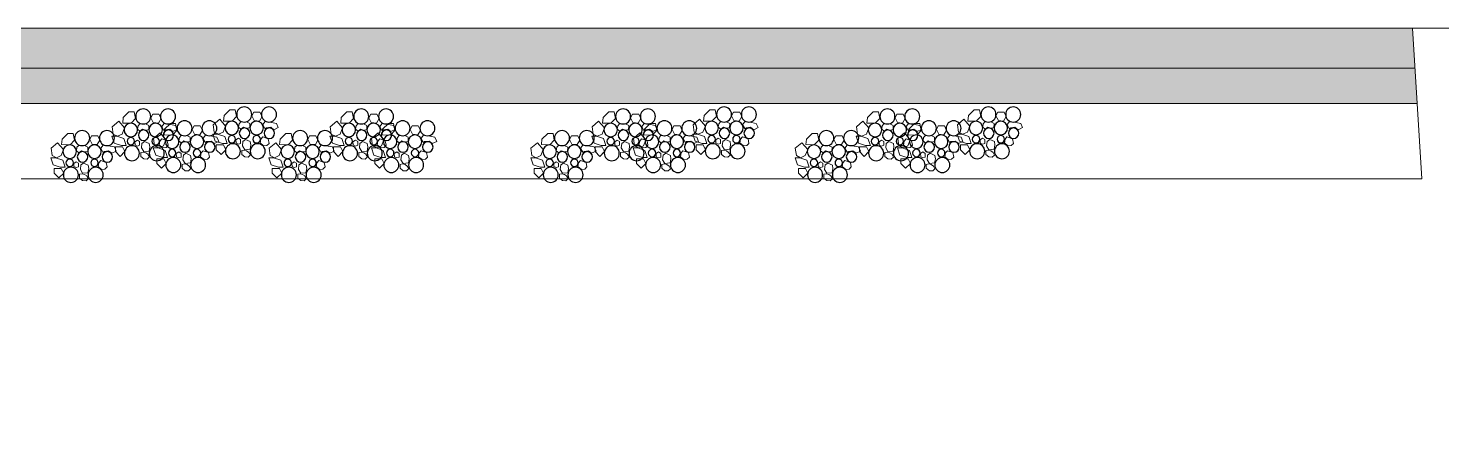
# Model space of a CAD drawing. Header units: feet. Extents: x -21894 to -15366, y -14204 to -9109.
# Drawn here: x -21265.432 to -21263.09, y -11071.268 to -11070.58 of the extents above; entities that cross this region are included whole.
import ezdxf

# ---------------------------------------------------------------- set-up
doc = ezdxf.new("R2010")
doc.units = ezdxf.units.FT
doc.header["$MEASUREMENT"] = 0
doc.linetypes.add('CENTERX2', pattern=[4, 2.5, -0.5, 0.5, -0.5])
doc.layers.get('0').update_dxf_attribs({"color": 4, "linetype": 'CENTERX2', "lineweight": 5})
for name, color, linetype, lineweight in [('dim', 3, 'Continuous', 5), ('GRAVEL2', 4, 'CENTERX2', 5), ('hatch1', 9, 'CENTERX2', 5), ('pipe', 4, 'Continuous', 5), ('wall', 7, 'Continuous', 9), ('wall-outside', 7, 'Continuous', 13)]:
    doc.layers.add(name, color=color, linetype=linetype, lineweight=lineweight)
doc.layers.add('GRAVEL1', color=8, linetype='Continuous')

# ---------------------------------------------------------------- blocks, each defined once
blk = doc.blocks.new('STONE')
at = {"layer": 'GRAVEL1'}
for centre, radius in [((-0.598, 0.796), 0.399), ((0.717, 0.796), 0.399), ((-0.618, -0.199), 0.279), ((0.06, 0.08), 0.359), ((0.697, -0.199), 0.279), ((1.375, 0.08), 0.359), ((0.06, -0.517), 0.199), ((1.375, -0.517), 0.199), ((0, -1.154), 0.399), ((1.315, -1.154), 0.399)]:
    blk.add_circle(centre, radius, dxfattribs=at)

msp = doc.modelspace()

# ---------------------------------------------------------------- hatches: boundary and pattern name
at = {"layer": 'hatch1'}
h = msp.add_hatch(dxfattribs=at)
h.set_pattern_fill('AR-CONC', color=256, scale=0.01875)
h.set_pattern_definition([(50, (-21455.68412, -11079.14434), (0.13448772, -0.01176615), [0.01406265, -0.15468915]), (355, (-21455.68412, -11079.14434), (-0.02601615, 0.14103753), [0.01125012, -0.12375132]), (100.451444, (-21455.67291, -11079.14532), (0.10847157, 0.12927138), [0.01195141, -0.13146555]), (46.1842, (-21455.68412, -11079.10684), (0.20010989, -0.0310352), [0.02109398, -0.23203373]), (96.63564, (-21455.66744, -11079.10943), (0.17525099, 0.18264919), [0.01792713, -0.19719844]), (351.18416, (-21455.68412, -11079.10684), (0.17525099, 0.18264919), [0.01687518, -0.18562698]), (21, (-21455.66537, -11079.11622), (0.11192127, -0.07549185), [0.01406265, -0.15468915]), (326, (-21455.66537, -11079.11622), (0.04562211, 0.13596709), [0.01125012, -0.12375132]), (71.451445, (-21455.65604, -11079.12251), (0.15754338, 0.06047524), [0.01195141, -0.13146555]), (37.5, (-21455.68412, -11079.144342), (0.002279997, 0.062418264), [0, -0.122251306, 0, -0.125626342, 0, -0.124220077]), (7.5, (-21455.68412, -11079.14434), (0.049326065, 0.073952986), [0, -0.071625765, 0, -0.119438776, 0, -0.047344256]), (327.5, (-21455.725934, -11079.14434), (0.100092776, -0.004229084), [0, -0.0468755, 0, -0.146251562, 0, -0.194064573]), (317.5, (-21455.74468, -11079.14434), (0.109348575, 0.018769885), [0, -0.06093815, 0, -0.097126038, 0, -0.137813972])])
h.paths.add_polyline_path([(-21266.61261, -11070.82237), (-21266.49542, -11070.70519), (-21263.13049, -11070.70519), (-21263.13812, -11070.58018), (-21267.00128, -11070.58018), (-21267.00714, -11071.05675, -1), (-21267.03839, -11071.05675, -1), (-21267.00714, -11071.05675), (-21267.00714, -11070.81671, -0.9938716), (-21267.03839, -11070.81651, -1), (-21267.00714, -11070.81651), (-21267.00128, -11070.58018), (-21267.05011, -11070.58018), (-21267.05011, -11070.76769), (-21267.11261, -11070.76769), (-21267.11261, -11071.26769), (-21266.61261, -11071.26769)])
h.paths.add_polyline_path([(-21266.75714, -11070.81651, -1), (-21266.72589, -11070.81651, -1)], flags=16)
h.paths.add_polyline_path([(-21266.72589, -11071.05675, -1), (-21266.75714, -11071.05675, -1)], flags=16)
h.paths.add_polyline_path([(-21255.97382, -11070.58018), (-21260.50858, -11070.58018), (-21260.53595, -11070.70519), (-21256.47969, -11070.70519), (-21256.3625, -11070.82237), (-21256.3625, -11071.26769), (-21255.86249, -11071.26769), (-21255.86249, -11070.76769), (-21255.92499, -11070.76769), (-21255.92499, -11070.58018), (-21255.97382, -11070.58018), (-21255.96796, -11070.81651, -1), (-21255.93671, -11070.81651, -1), (-21255.96796, -11070.81651), (-21255.96796, -11071.05644, -0.9899843), (-21255.93671, -11071.05675, -1), (-21255.96796, -11071.05675), (-21255.97382, -11071.10753)])
h.paths.add_polyline_path([(-21256.24921, -11070.81651, -1), (-21256.21796, -11070.81651, -1)], flags=16)
h.paths.add_polyline_path([(-21256.21796, -11071.05675, -1), (-21256.24921, -11071.05675, -1)], flags=16)

# ---------------------------------------------------------------- linework, layer by layer
at = {"layer": 'dim'}
for p, q in [((-21263.12286, -11070.83019), (-21266.61261, -11070.83019)), ((-21265.30477, -11070.83019), (-21263.55007, -11070.83019))]:
    msp.add_line(p, q, dxfattribs=at)
at = {"layer": 'GRAVEL2'}
for points in [[(-21265.26167, -11070.73779), (-21265.25427, -11070.72997), (-21265.25645, -11070.71866), (-21265.26515, -11070.71866), (-21265.27473, -11070.72823), (-21265.2756, -11070.73736)], [(-21265.22586, -11070.72252), (-21265.21553, -11070.72257), (-21265.21204, -11070.72997), (-21265.2164, -11070.73736), (-21265.2251, -11070.73649), (-21265.22902, -11070.72866)], [(-21265.09432, -11070.73453), (-21265.08692, -11070.7267), (-21265.0891, -11070.7154), (-21265.0978, -11070.7154), (-21265.10738, -11070.72496), (-21265.10825, -11070.73409)], [(-21265.05851, -11070.71925), (-21265.04818, -11070.71931), (-21265.04469, -11070.7267), (-21265.04905, -11070.73409), (-21265.05775, -11070.73322), (-21265.06167, -11070.7254)], [(-21264.90036, -11070.73779), (-21264.89296, -11070.72997), (-21264.89513, -11070.71866), (-21264.90384, -11070.71866), (-21264.91342, -11070.72823), (-21264.91429, -11070.73736)], [(-21264.86455, -11070.72252), (-21264.85421, -11070.72257), (-21264.85073, -11070.72997), (-21264.85508, -11070.73736), (-21264.86379, -11070.73649), (-21264.86771, -11070.72866)], [(-21264.46644, -11070.73779), (-21264.45904, -11070.72997), (-21264.46121, -11070.71866), (-21264.46992, -11070.71866), (-21264.4795, -11070.72823), (-21264.48037, -11070.73736)], [(-21264.43063, -11070.72252), (-21264.42029, -11070.72257), (-21264.41681, -11070.72997), (-21264.42116, -11070.73736), (-21264.42987, -11070.73649), (-21264.43379, -11070.72866)], [(-21264.29909, -11070.73453), (-21264.29169, -11070.7267), (-21264.29386, -11070.7154), (-21264.30257, -11070.7154), (-21264.31215, -11070.72496), (-21264.31302, -11070.73409)], [(-21264.26328, -11070.71925), (-21264.25294, -11070.71931), (-21264.24946, -11070.7267), (-21264.25381, -11070.73409), (-21264.26252, -11070.73322), (-21264.26644, -11070.7254)], [(-21264.0283, -11070.73779), (-21264.0209, -11070.72997), (-21264.02308, -11070.71866), (-21264.03179, -11070.71866), (-21264.04136, -11070.72823), (-21264.04223, -11070.73736)], [(-21263.9925, -11070.72252), (-21263.98216, -11070.72257), (-21263.97868, -11070.72997), (-21263.98303, -11070.73736), (-21263.99174, -11070.73649), (-21263.99565, -11070.72866)], [(-21263.86095, -11070.73453), (-21263.85355, -11070.7267), (-21263.85573, -11070.7154), (-21263.86443, -11070.7154), (-21263.87401, -11070.72496), (-21263.87488, -11070.73409)], [(-21263.82514, -11070.71925), (-21263.81481, -11070.71931), (-21263.81132, -11070.7267), (-21263.81568, -11070.73409), (-21263.82438, -11070.73322), (-21263.8283, -11070.7254)], [(-21265.28213, -11070.73431), (-21265.27256, -11070.74562), (-21265.27647, -11070.75562), (-21265.28431, -11070.7591), (-21265.29127, -11070.75562), (-21265.29302, -11070.74344)], [(-21265.23782, -11070.73874), (-21265.23214, -11070.74139), (-21265.23233, -11070.7482), (-21265.23801, -11070.74953), (-21265.24275, -11070.74744), (-21265.24692, -11070.75104), (-21265.25109, -11070.74744), (-21265.25014, -11070.74177), (-21265.2473, -11070.73874), (-21265.24085, -11070.73949)], [(-21265.19898, -11070.7391), (-21265.1881, -11070.74127), (-21265.18505, -11070.74823), (-21265.19245, -11070.7517), (-21265.19768, -11070.74779), (-21265.20508, -11070.74866), (-21265.20726, -11070.74997), (-21265.21074, -11070.74301), (-21265.20682, -11070.73823)], [(-21265.19311, -11070.75736), (-21265.18571, -11070.74954), (-21265.18789, -11070.73823), (-21265.19659, -11070.73823), (-21265.20617, -11070.7478), (-21265.20704, -11070.75693)], [(-21265.1573, -11070.74208), (-21265.14696, -11070.74214), (-21265.14348, -11070.74954), (-21265.14784, -11070.75693), (-21265.15654, -11070.75606), (-21265.16046, -11070.74823)], [(-21265.11478, -11070.73105), (-21265.1052, -11070.74236), (-21265.10912, -11070.75235), (-21265.11696, -11070.75583), (-21265.12392, -11070.75235), (-21265.12566, -11070.74018)], [(-21265.07047, -11070.73547), (-21265.06479, -11070.73812), (-21265.06497, -11070.74494), (-21265.07066, -11070.74626), (-21265.0754, -11070.74418), (-21265.07957, -11070.74778), (-21265.08374, -11070.74418), (-21265.08279, -11070.7385), (-21265.07995, -11070.73547), (-21265.0735, -11070.73623)], [(-21265.03163, -11070.73583), (-21265.02075, -11070.73801), (-21265.0177, -11070.74496), (-21265.0251, -11070.74844), (-21265.03033, -11070.74453), (-21265.03773, -11070.7454), (-21265.0399, -11070.7467), (-21265.04339, -11070.73975), (-21265.03947, -11070.73496)], [(-21264.92082, -11070.73431), (-21264.91124, -11070.74562), (-21264.91516, -11070.75562), (-21264.92299, -11070.7591), (-21264.92996, -11070.75562), (-21264.9317, -11070.74344)], [(-21264.87651, -11070.73874), (-21264.87082, -11070.74139), (-21264.87101, -11070.7482), (-21264.8767, -11070.74953), (-21264.88143, -11070.74744), (-21264.8856, -11070.75104), (-21264.88977, -11070.74744), (-21264.88882, -11070.74177), (-21264.88598, -11070.73874), (-21264.87954, -11070.73949)], [(-21264.83767, -11070.7391), (-21264.82679, -11070.74127), (-21264.82374, -11070.74823), (-21264.83114, -11070.7517), (-21264.83636, -11070.74779), (-21264.84376, -11070.74866), (-21264.84594, -11070.74997), (-21264.84942, -11070.74301), (-21264.84551, -11070.73823)], [(-21264.83179, -11070.75736), (-21264.82439, -11070.74954), (-21264.82657, -11070.73823), (-21264.83528, -11070.73823), (-21264.84485, -11070.7478), (-21264.84573, -11070.75693)], [(-21264.79599, -11070.74208), (-21264.78565, -11070.74214), (-21264.78217, -11070.74954), (-21264.78652, -11070.75693), (-21264.79523, -11070.75606), (-21264.79915, -11070.74823)], [(-21264.4869, -11070.73431), (-21264.47732, -11070.74562), (-21264.48124, -11070.75562), (-21264.48907, -11070.7591), (-21264.49604, -11070.75562), (-21264.49778, -11070.74344)], [(-21264.44259, -11070.73874), (-21264.4369, -11070.74139), (-21264.43709, -11070.7482), (-21264.44278, -11070.74953), (-21264.44751, -11070.74744), (-21264.45168, -11070.75104), (-21264.45585, -11070.74744), (-21264.45491, -11070.74177), (-21264.45206, -11070.73874), (-21264.44562, -11070.73949)], [(-21264.40375, -11070.7391), (-21264.39287, -11070.74127), (-21264.38982, -11070.74823), (-21264.39722, -11070.7517), (-21264.40244, -11070.74779), (-21264.40984, -11070.74866), (-21264.41202, -11070.74997), (-21264.4155, -11070.74301), (-21264.41159, -11070.73823)], [(-21264.39788, -11070.75736), (-21264.39047, -11070.74954), (-21264.39265, -11070.73823), (-21264.40136, -11070.73823), (-21264.41094, -11070.7478), (-21264.41181, -11070.75693)], [(-21264.36207, -11070.74208), (-21264.35173, -11070.74214), (-21264.34825, -11070.74954), (-21264.3526, -11070.75693), (-21264.36131, -11070.75606), (-21264.36523, -11070.74823)], [(-21264.31955, -11070.73105), (-21264.30997, -11070.74236), (-21264.31389, -11070.75235), (-21264.32172, -11070.75583), (-21264.32869, -11070.75235), (-21264.33043, -11070.74018)], [(-21264.27524, -11070.73547), (-21264.26955, -11070.73812), (-21264.26974, -11070.74494), (-21264.27543, -11070.74626), (-21264.28016, -11070.74418), (-21264.28433, -11070.74778), (-21264.2885, -11070.74418), (-21264.28755, -11070.7385), (-21264.28471, -11070.73547), (-21264.27827, -11070.73623)], [(-21264.2364, -11070.73583), (-21264.22552, -11070.73801), (-21264.22247, -11070.74496), (-21264.22987, -11070.74844), (-21264.23509, -11070.74453), (-21264.24249, -11070.7454), (-21264.24467, -11070.7467), (-21264.24815, -11070.73975), (-21264.24423, -11070.73496)], [(-21264.04876, -11070.73431), (-21264.03919, -11070.74562), (-21264.0431, -11070.75562), (-21264.05094, -11070.7591), (-21264.05791, -11070.75562), (-21264.05965, -11070.74344)], [(-21264.00445, -11070.73874), (-21263.99877, -11070.74139), (-21263.99896, -11070.7482), (-21264.00464, -11070.74953), (-21264.00938, -11070.74744), (-21264.01355, -11070.75104), (-21264.01772, -11070.74744), (-21264.01677, -11070.74177), (-21264.01393, -11070.73874), (-21264.00749, -11070.73949)], [(-21263.96562, -11070.7391), (-21263.95473, -11070.74127), (-21263.95169, -11070.74823), (-21263.95909, -11070.7517), (-21263.96431, -11070.74779), (-21263.97171, -11070.74866), (-21263.97389, -11070.74997), (-21263.97737, -11070.74301), (-21263.97345, -11070.73823)], [(-21263.95974, -11070.75736), (-21263.95234, -11070.74954), (-21263.95452, -11070.73823), (-21263.96322, -11070.73823), (-21263.9728, -11070.7478), (-21263.97367, -11070.75693)], [(-21263.92393, -11070.74208), (-21263.9136, -11070.74214), (-21263.91011, -11070.74954), (-21263.91447, -11070.75693), (-21263.92317, -11070.75606), (-21263.92709, -11070.74823)], [(-21263.88141, -11070.73105), (-21263.87184, -11070.74236), (-21263.87575, -11070.75235), (-21263.88359, -11070.75583), (-21263.89055, -11070.75235), (-21263.8923, -11070.74018)], [(-21263.8371, -11070.73547), (-21263.83142, -11070.73812), (-21263.83161, -11070.74494), (-21263.83729, -11070.74626), (-21263.84203, -11070.74418), (-21263.8462, -11070.74778), (-21263.85037, -11070.74418), (-21263.84942, -11070.7385), (-21263.84658, -11070.73547), (-21263.84013, -11070.73623)], [(-21263.79826, -11070.73583), (-21263.78738, -11070.73801), (-21263.78433, -11070.74496), (-21263.79173, -11070.74844), (-21263.79696, -11070.74453), (-21263.80436, -11070.7454), (-21263.80654, -11070.7467), (-21263.81002, -11070.73975), (-21263.8061, -11070.73496)], [(-21265.38335, -11070.77019), (-21265.37377, -11070.7815), (-21265.37769, -11070.7915), (-21265.38552, -11070.79497), (-21265.39249, -11070.7915), (-21265.39423, -11070.77932)], [(-21265.36289, -11070.77367), (-21265.35548, -11070.76584), (-21265.35766, -11070.75454), (-21265.36637, -11070.75454), (-21265.37595, -11070.76411), (-21265.37682, -11070.77324)], [(-21265.32708, -11070.75839), (-21265.31674, -11070.75845), (-21265.31326, -11070.76584), (-21265.31761, -11070.77324), (-21265.32632, -11070.77237), (-21265.33024, -11070.76454)], [(-21265.28555, -11070.75921), (-21265.27383, -11070.76311), (-21265.26992, -11070.77483), (-21265.27773, -11070.77483), (-21265.28945, -11070.77093), (-21265.29336, -11070.75921)], [(-21265.25125, -11070.76585), (-21265.24744, -11070.7682), (-21265.24744, -11070.77434), (-21265.25125, -11070.77551), (-21265.25506, -11070.77376), (-21265.25535, -11070.76849)], [(-21265.23923, -11070.7679), (-21265.23161, -11070.77142), (-21265.23073, -11070.77698), (-21265.23191, -11070.784), (-21265.2407, -11070.78488), (-21265.24451, -11070.77873), (-21265.24363, -11070.77112)], [(-21265.21357, -11070.75388), (-21265.20399, -11070.76519), (-21265.20791, -11070.77519), (-21265.21575, -11070.77867), (-21265.22271, -11070.77519), (-21265.22445, -11070.76301)], [(-21265.21081, -11070.76381), (-21265.20172, -11070.76673), (-21265.20026, -11070.77434), (-21265.20377, -11070.77785), (-21265.20934, -11070.77844), (-21265.2152, -11070.77376), (-21265.21403, -11070.76732)], [(-21265.16926, -11070.75831), (-21265.16357, -11070.76096), (-21265.16376, -11070.76777), (-21265.16945, -11070.76909), (-21265.17419, -11070.76701), (-21265.17836, -11070.77061), (-21265.18252, -11070.76701), (-21265.18158, -11070.76133), (-21265.17873, -11070.75831), (-21265.17229, -11070.75906)], [(-21265.13042, -11070.75867), (-21265.11954, -11070.76084), (-21265.11649, -11070.7678), (-21265.12389, -11070.77127), (-21265.12912, -11070.76736), (-21265.13652, -11070.76823), (-21265.13869, -11070.76954), (-21265.14218, -11070.76258), (-21265.13826, -11070.7578)], [(-21265.1182, -11070.75594), (-21265.10648, -11070.75985), (-21265.10257, -11070.77157), (-21265.11038, -11070.77157), (-21265.1221, -11070.76766), (-21265.12601, -11070.75594)], [(-21265.0839, -11070.76259), (-21265.08009, -11070.76493), (-21265.08009, -11070.77108), (-21265.0839, -11070.77225), (-21265.08771, -11070.77049), (-21265.088, -11070.76523)], [(-21265.07188, -11070.76464), (-21265.06426, -11070.76815), (-21265.06338, -11070.77371), (-21265.06455, -11070.78074), (-21265.07335, -11070.78162), (-21265.07716, -11070.77547), (-21265.07628, -11070.76786)], [(-21265.04345, -11070.76054), (-21265.03437, -11070.76347), (-21265.0329, -11070.77108), (-21265.03642, -11070.77459), (-21265.04199, -11070.77518), (-21265.04785, -11070.77049), (-21265.04668, -11070.76405)], [(-21265.02203, -11070.77019), (-21265.01245, -11070.7815), (-21265.01637, -11070.7915), (-21265.02421, -11070.79497), (-21265.03117, -11070.7915), (-21265.03291, -11070.77932)], [(-21265.00157, -11070.77367), (-21264.99417, -11070.76584), (-21264.99635, -11070.75454), (-21265.00505, -11070.75454), (-21265.01463, -11070.76411), (-21265.0155, -11070.77324)], [(-21264.96576, -11070.75839), (-21264.95543, -11070.75845), (-21264.95194, -11070.76584), (-21264.9563, -11070.77324), (-21264.965, -11070.77237), (-21264.96892, -11070.76454)], [(-21264.92423, -11070.75921), (-21264.91251, -11070.76311), (-21264.90861, -11070.77483), (-21264.91642, -11070.77483), (-21264.92814, -11070.77093), (-21264.93204, -11070.75921)], [(-21264.88993, -11070.76585), (-21264.88612, -11070.7682), (-21264.88612, -11070.77434), (-21264.88993, -11070.77551), (-21264.89374, -11070.77376), (-21264.89404, -11070.76849)], [(-21264.87792, -11070.7679), (-21264.8703, -11070.77142), (-21264.86942, -11070.77698), (-21264.87059, -11070.784), (-21264.87938, -11070.78488), (-21264.88319, -11070.77873), (-21264.88231, -11070.77112)], [(-21264.85226, -11070.75388), (-21264.84268, -11070.76519), (-21264.8466, -11070.77519), (-21264.85443, -11070.77867), (-21264.8614, -11070.77519), (-21264.86314, -11070.76301)], [(-21264.84949, -11070.76381), (-21264.84041, -11070.76673), (-21264.83894, -11070.77434), (-21264.84246, -11070.77785), (-21264.84803, -11070.77844), (-21264.85389, -11070.77376), (-21264.85271, -11070.76732)], [(-21264.80794, -11070.75831), (-21264.80226, -11070.76096), (-21264.80245, -11070.76777), (-21264.80813, -11070.76909), (-21264.81287, -11070.76701), (-21264.81704, -11070.77061), (-21264.82121, -11070.76701), (-21264.82026, -11070.76133), (-21264.81742, -11070.75831), (-21264.81098, -11070.75906)], [(-21264.76911, -11070.75867), (-21264.75822, -11070.76084), (-21264.75518, -11070.7678), (-21264.76258, -11070.77127), (-21264.7678, -11070.76736), (-21264.7752, -11070.76823), (-21264.77738, -11070.76954), (-21264.78086, -11070.76258), (-21264.77694, -11070.7578)], [(-21264.58811, -11070.77019), (-21264.57853, -11070.7815), (-21264.58245, -11070.7915), (-21264.59029, -11070.79497), (-21264.59725, -11070.7915), (-21264.599, -11070.77932)], [(-21264.56765, -11070.77367), (-21264.56025, -11070.76584), (-21264.56243, -11070.75454), (-21264.57113, -11070.75454), (-21264.58071, -11070.76411), (-21264.58158, -11070.77324)], [(-21264.53184, -11070.75839), (-21264.52151, -11070.75845), (-21264.51802, -11070.76584), (-21264.52238, -11070.77324), (-21264.53108, -11070.77237), (-21264.535, -11070.76454)], [(-21264.49031, -11070.75921), (-21264.47859, -11070.76311), (-21264.47469, -11070.77483), (-21264.4825, -11070.77483), (-21264.49422, -11070.77093), (-21264.49813, -11070.75921)], [(-21264.45601, -11070.76585), (-21264.4522, -11070.7682), (-21264.4522, -11070.77434), (-21264.45601, -11070.77551), (-21264.45982, -11070.77376), (-21264.46012, -11070.76849)], [(-21264.444, -11070.7679), (-21264.43638, -11070.77142), (-21264.4355, -11070.77698), (-21264.43667, -11070.784), (-21264.44546, -11070.78488), (-21264.44927, -11070.77873), (-21264.44839, -11070.77112)], [(-21264.41834, -11070.75388), (-21264.40876, -11070.76519), (-21264.41268, -11070.77519), (-21264.42051, -11070.77867), (-21264.42748, -11070.77519), (-21264.42922, -11070.76301)], [(-21264.41557, -11070.76381), (-21264.40649, -11070.76673), (-21264.40502, -11070.77434), (-21264.40854, -11070.77785), (-21264.41411, -11070.77844), (-21264.41997, -11070.77376), (-21264.41879, -11070.76732)], [(-21264.37403, -11070.75831), (-21264.36834, -11070.76096), (-21264.36853, -11070.76777), (-21264.37422, -11070.76909), (-21264.37895, -11070.76701), (-21264.38312, -11070.77061), (-21264.38729, -11070.76701), (-21264.38634, -11070.76133), (-21264.3835, -11070.75831), (-21264.37706, -11070.75906)], [(-21264.33519, -11070.75867), (-21264.3243, -11070.76084), (-21264.32126, -11070.7678), (-21264.32866, -11070.77127), (-21264.33388, -11070.76736), (-21264.34128, -11070.76823), (-21264.34346, -11070.76954), (-21264.34694, -11070.76258), (-21264.34302, -11070.7578)], [(-21264.32296, -11070.75594), (-21264.31124, -11070.75985), (-21264.30734, -11070.77157), (-21264.31515, -11070.77157), (-21264.32687, -11070.76766), (-21264.33077, -11070.75594)], [(-21264.28866, -11070.76259), (-21264.28485, -11070.76493), (-21264.28485, -11070.77108), (-21264.28866, -11070.77225), (-21264.29247, -11070.77049), (-21264.29277, -11070.76523)], [(-21264.27665, -11070.76464), (-21264.26903, -11070.76815), (-21264.26815, -11070.77371), (-21264.26932, -11070.78074), (-21264.27811, -11070.78162), (-21264.28192, -11070.77547), (-21264.28104, -11070.76786)], [(-21264.24822, -11070.76054), (-21264.23913, -11070.76347), (-21264.23767, -11070.77108), (-21264.24119, -11070.77459), (-21264.24675, -11070.77518), (-21264.25262, -11070.77049), (-21264.25144, -11070.76405)], [(-21264.14998, -11070.77019), (-21264.1404, -11070.7815), (-21264.14432, -11070.7915), (-21264.15215, -11070.79497), (-21264.15912, -11070.7915), (-21264.16086, -11070.77932)], [(-21264.12952, -11070.77367), (-21264.12212, -11070.76584), (-21264.12429, -11070.75454), (-21264.133, -11070.75454), (-21264.14258, -11070.76411), (-21264.14345, -11070.77324)], [(-21264.09371, -11070.75839), (-21264.08337, -11070.75845), (-21264.07989, -11070.76584), (-21264.08424, -11070.77324), (-21264.09295, -11070.77237), (-21264.09687, -11070.76454)], [(-21264.05218, -11070.75921), (-21264.04046, -11070.76311), (-21264.03655, -11070.77483), (-21264.04437, -11070.77483), (-21264.05608, -11070.77093), (-21264.05999, -11070.75921)], [(-21264.01788, -11070.76585), (-21264.01407, -11070.7682), (-21264.01407, -11070.77434), (-21264.01788, -11070.77551), (-21264.02169, -11070.77376), (-21264.02198, -11070.76849)], [(-21264.00586, -11070.7679), (-21263.99824, -11070.77142), (-21263.99737, -11070.77698), (-21263.99854, -11070.784), (-21264.00733, -11070.78488), (-21264.01114, -11070.77873), (-21264.01026, -11070.77112)], [(-21263.9802, -11070.75388), (-21263.97062, -11070.76519), (-21263.97454, -11070.77519), (-21263.98238, -11070.77867), (-21263.98934, -11070.77519), (-21263.99109, -11070.76301)], [(-21263.97744, -11070.76381), (-21263.96835, -11070.76673), (-21263.96689, -11070.77434), (-21263.9704, -11070.77785), (-21263.97597, -11070.77844), (-21263.98183, -11070.77376), (-21263.98066, -11070.76732)], [(-21263.93589, -11070.75831), (-21263.93021, -11070.76096), (-21263.9304, -11070.76777), (-21263.93608, -11070.76909), (-21263.94082, -11070.76701), (-21263.94499, -11070.77061), (-21263.94916, -11070.76701), (-21263.94821, -11070.76133), (-21263.94537, -11070.75831), (-21263.93892, -11070.75906)], [(-21263.89705, -11070.75867), (-21263.88617, -11070.76084), (-21263.88312, -11070.7678), (-21263.89052, -11070.77127), (-21263.89575, -11070.76736), (-21263.90315, -11070.76823), (-21263.90532, -11070.76954), (-21263.90881, -11070.76258), (-21263.90489, -11070.7578)], [(-21263.88483, -11070.75594), (-21263.87311, -11070.75985), (-21263.8692, -11070.77157), (-21263.87701, -11070.77157), (-21263.88873, -11070.76766), (-21263.89264, -11070.75594)], [(-21263.85053, -11070.76259), (-21263.84672, -11070.76493), (-21263.84672, -11070.77108), (-21263.85053, -11070.77225), (-21263.85434, -11070.77049), (-21263.85463, -11070.76523)], [(-21263.83851, -11070.76464), (-21263.83089, -11070.76815), (-21263.83001, -11070.77371), (-21263.83119, -11070.78074), (-21263.83998, -11070.78162), (-21263.84379, -11070.77547), (-21263.84291, -11070.76786)], [(-21263.81009, -11070.76054), (-21263.801, -11070.76347), (-21263.79954, -11070.77108), (-21263.80305, -11070.77459), (-21263.80862, -11070.77518), (-21263.81448, -11070.77049), (-21263.81331, -11070.76405)], [(-21265.38676, -11070.79509), (-21265.37504, -11070.79899), (-21265.37114, -11070.81071), (-21265.37895, -11070.81071), (-21265.39067, -11070.8068), (-21265.39457, -11070.79509)], [(-21265.33904, -11070.77462), (-21265.33335, -11070.77727), (-21265.33354, -11070.78408), (-21265.33922, -11070.7854), (-21265.34396, -11070.78332), (-21265.34813, -11070.78692), (-21265.3523, -11070.78332), (-21265.35135, -11070.77764), (-21265.34851, -11070.77462), (-21265.34207, -11070.77537)], [(-21265.3002, -11070.77497), (-21265.28931, -11070.77715), (-21265.28627, -11070.78411), (-21265.29367, -11070.78758), (-21265.29889, -11070.78367), (-21265.30629, -11070.78454), (-21265.30847, -11070.78584), (-21265.31195, -11070.77889), (-21265.30803, -11070.77411)], [(-21265.28776, -11070.77706), (-21265.27605, -11070.77706), (-21265.27214, -11070.78487), (-21265.27995, -11070.79268), (-21265.28776, -11070.78487)], [(-21265.24158, -11070.78576), (-21265.23747, -11070.78664), (-21265.23396, -11070.78927), (-21265.23249, -11070.79161), (-21265.23161, -11070.79395), (-21265.23513, -11070.79717), (-21265.2407, -11070.79688), (-21265.24568, -11070.79278), (-21265.24568, -11070.78634)], [(-21265.21698, -11070.77878), (-21265.20527, -11070.78268), (-21265.20136, -11070.7944), (-21265.20917, -11070.7944), (-21265.22089, -11070.7905), (-21265.2248, -11070.77878)], [(-21265.18269, -11070.78542), (-21265.17888, -11070.78777), (-21265.17888, -11070.79391), (-21265.18269, -11070.79508), (-21265.1865, -11070.79333), (-21265.18679, -11070.78806)], [(-21265.17067, -11070.78747), (-21265.16305, -11070.79098), (-21265.16217, -11070.79655), (-21265.16334, -11070.80357), (-21265.17214, -11070.80445), (-21265.17595, -11070.7983), (-21265.17507, -11070.79069)], [(-21265.14224, -11070.78337), (-21265.13316, -11070.7863), (-21265.13169, -11070.79391), (-21265.13521, -11070.79742), (-21265.14078, -11070.79801), (-21265.14664, -11070.79333), (-21265.14547, -11070.78689)], [(-21265.12041, -11070.77379), (-21265.10869, -11070.77379), (-21265.10479, -11070.78161), (-21265.1126, -11070.78942), (-21265.12041, -11070.78161)], [(-21265.07423, -11070.78249), (-21265.07012, -11070.78337), (-21265.06661, -11070.78601), (-21265.06514, -11070.78835), (-21265.06426, -11070.79069), (-21265.06778, -11070.79391), (-21265.07335, -11070.79362), (-21265.07833, -11070.78952), (-21265.07833, -11070.78308)], [(-21265.02545, -11070.79509), (-21265.01373, -11070.79899), (-21265.00982, -11070.81071), (-21265.01763, -11070.81071), (-21265.02935, -11070.8068), (-21265.03326, -11070.79509)], [(-21264.97772, -11070.77462), (-21264.97204, -11070.77727), (-21264.97222, -11070.78408), (-21264.97791, -11070.7854), (-21264.98265, -11070.78332), (-21264.98682, -11070.78692), (-21264.99099, -11070.78332), (-21264.99004, -11070.77764), (-21264.9872, -11070.77462), (-21264.98075, -11070.77537)], [(-21264.93888, -11070.77497), (-21264.928, -11070.77715), (-21264.92495, -11070.78411), (-21264.93235, -11070.78758), (-21264.93758, -11070.78367), (-21264.94498, -11070.78454), (-21264.94715, -11070.78584), (-21264.95064, -11070.77889), (-21264.94672, -11070.77411)], [(-21264.92645, -11070.77706), (-21264.91473, -11070.77706), (-21264.91082, -11070.78487), (-21264.91864, -11070.79268), (-21264.92645, -11070.78487)], [(-21264.88026, -11070.78576), (-21264.87616, -11070.78664), (-21264.87264, -11070.78927), (-21264.87118, -11070.79161), (-21264.8703, -11070.79395), (-21264.87381, -11070.79717), (-21264.87938, -11070.79688), (-21264.88436, -11070.79278), (-21264.88436, -11070.78634)], [(-21264.85567, -11070.77878), (-21264.84395, -11070.78268), (-21264.84004, -11070.7944), (-21264.84786, -11070.7944), (-21264.85958, -11070.7905), (-21264.86348, -11070.77878)], [(-21264.82137, -11070.78542), (-21264.81756, -11070.78777), (-21264.81756, -11070.79391), (-21264.82137, -11070.79508), (-21264.82518, -11070.79333), (-21264.82547, -11070.78806)], [(-21264.80936, -11070.78747), (-21264.80174, -11070.79098), (-21264.80086, -11070.79655), (-21264.80203, -11070.80357), (-21264.81082, -11070.80445), (-21264.81463, -11070.7983), (-21264.81375, -11070.79069)], [(-21264.78093, -11070.78337), (-21264.77184, -11070.7863), (-21264.77038, -11070.79391), (-21264.7739, -11070.79742), (-21264.77946, -11070.79801), (-21264.78532, -11070.79333), (-21264.78415, -11070.78689)], [(-21264.59153, -11070.79509), (-21264.57981, -11070.79899), (-21264.5759, -11070.81071), (-21264.58371, -11070.81071), (-21264.59543, -11070.8068), (-21264.59934, -11070.79509)], [(-21264.5438, -11070.77462), (-21264.53812, -11070.77727), (-21264.53831, -11070.78408), (-21264.54399, -11070.7854), (-21264.54873, -11070.78332), (-21264.5529, -11070.78692), (-21264.55707, -11070.78332), (-21264.55612, -11070.77764), (-21264.55328, -11070.77462), (-21264.54683, -11070.77537)], [(-21264.50496, -11070.77497), (-21264.49408, -11070.77715), (-21264.49103, -11070.78411), (-21264.49843, -11070.78758), (-21264.50366, -11070.78367), (-21264.51106, -11070.78454), (-21264.51323, -11070.78584), (-21264.51672, -11070.77889), (-21264.5128, -11070.77411)], [(-21264.49253, -11070.77706), (-21264.48081, -11070.77706), (-21264.47691, -11070.78487), (-21264.48472, -11070.79268), (-21264.49253, -11070.78487)], [(-21264.44634, -11070.78576), (-21264.44224, -11070.78664), (-21264.43872, -11070.78927), (-21264.43726, -11070.79161), (-21264.43638, -11070.79395), (-21264.4399, -11070.79717), (-21264.44546, -11070.79688), (-21264.45045, -11070.79278), (-21264.45045, -11070.78634)], [(-21264.42175, -11070.77878), (-21264.41003, -11070.78268), (-21264.40613, -11070.7944), (-21264.41394, -11070.7944), (-21264.42566, -11070.7905), (-21264.42956, -11070.77878)], [(-21264.38745, -11070.78542), (-21264.38364, -11070.78777), (-21264.38364, -11070.79391), (-21264.38745, -11070.79508), (-21264.39126, -11070.79333), (-21264.39155, -11070.78806)], [(-21264.37544, -11070.78747), (-21264.36782, -11070.79098), (-21264.36694, -11070.79655), (-21264.36811, -11070.80357), (-21264.3769, -11070.80445), (-21264.38071, -11070.7983), (-21264.37983, -11070.79069)], [(-21264.34701, -11070.78337), (-21264.33792, -11070.7863), (-21264.33646, -11070.79391), (-21264.33998, -11070.79742), (-21264.34554, -11070.79801), (-21264.35141, -11070.79333), (-21264.35023, -11070.78689)], [(-21264.32518, -11070.77379), (-21264.31346, -11070.77379), (-21264.30955, -11070.78161), (-21264.31737, -11070.78942), (-21264.32518, -11070.78161)], [(-21264.27899, -11070.78249), (-21264.27489, -11070.78337), (-21264.27137, -11070.78601), (-21264.26991, -11070.78835), (-21264.26903, -11070.79069), (-21264.27254, -11070.79391), (-21264.27811, -11070.79362), (-21264.28309, -11070.78952), (-21264.28309, -11070.78308)], [(-21264.15339, -11070.79509), (-21264.14167, -11070.79899), (-21264.13777, -11070.81071), (-21264.14558, -11070.81071), (-21264.1573, -11070.8068), (-21264.1612, -11070.79509)], [(-21264.10567, -11070.77462), (-21264.09998, -11070.77727), (-21264.10017, -11070.78408), (-21264.10586, -11070.7854), (-21264.11059, -11070.78332), (-21264.11476, -11070.78692), (-21264.11893, -11070.78332), (-21264.11798, -11070.77764), (-21264.11514, -11070.77462), (-21264.1087, -11070.77537)], [(-21264.06683, -11070.77497), (-21264.05595, -11070.77715), (-21264.0529, -11070.78411), (-21264.0603, -11070.78758), (-21264.06552, -11070.78367), (-21264.07292, -11070.78454), (-21264.0751, -11070.78584), (-21264.07858, -11070.77889), (-21264.07467, -11070.77411)], [(-21264.0544, -11070.77706), (-21264.04268, -11070.77706), (-21264.03877, -11070.78487), (-21264.04658, -11070.79268), (-21264.0544, -11070.78487)], [(-21264.00821, -11070.78576), (-21264.00411, -11070.78664), (-21264.00059, -11070.78927), (-21263.99912, -11070.79161), (-21263.99824, -11070.79395), (-21264.00176, -11070.79717), (-21264.00733, -11070.79688), (-21264.01231, -11070.79278), (-21264.01231, -11070.78634)], [(-21263.98362, -11070.77878), (-21263.9719, -11070.78268), (-21263.96799, -11070.7944), (-21263.9758, -11070.7944), (-21263.98752, -11070.7905), (-21263.99143, -11070.77878)], [(-21263.94932, -11070.78542), (-21263.94551, -11070.78777), (-21263.94551, -11070.79391), (-21263.94932, -11070.79508), (-21263.95313, -11070.79333), (-21263.95342, -11070.78806)], [(-21263.9373, -11070.78747), (-21263.92968, -11070.79098), (-21263.9288, -11070.79655), (-21263.92998, -11070.80357), (-21263.93877, -11070.80445), (-21263.94258, -11070.7983), (-21263.9417, -11070.79069)], [(-21263.90888, -11070.78337), (-21263.89979, -11070.7863), (-21263.89832, -11070.79391), (-21263.90184, -11070.79742), (-21263.90741, -11070.79801), (-21263.91327, -11070.79333), (-21263.9121, -11070.78689)], [(-21263.88704, -11070.77379), (-21263.87533, -11070.77379), (-21263.87142, -11070.78161), (-21263.87923, -11070.78942), (-21263.88704, -11070.78161)], [(-21263.84086, -11070.78249), (-21263.83675, -11070.78337), (-21263.83324, -11070.78601), (-21263.83177, -11070.78835), (-21263.83089, -11070.79069), (-21263.83441, -11070.79391), (-21263.83998, -11070.79362), (-21263.84496, -11070.78952), (-21263.84496, -11070.78308)], [(-21265.38898, -11070.81294), (-21265.37726, -11070.81294), (-21265.37335, -11070.82075), (-21265.38117, -11070.82856), (-21265.38898, -11070.82075)], [(-21265.35246, -11070.80173), (-21265.34865, -11070.80407), (-21265.34865, -11070.81022), (-21265.35246, -11070.81139), (-21265.35627, -11070.80964), (-21265.35656, -11070.80437)], [(-21265.34045, -11070.80378), (-21265.33283, -11070.80729), (-21265.33195, -11070.81286), (-21265.33312, -11070.81988), (-21265.34191, -11070.82076), (-21265.34572, -11070.81461), (-21265.34484, -11070.807)], [(-21265.31202, -11070.79968), (-21265.30293, -11070.80261), (-21265.30147, -11070.81022), (-21265.30499, -11070.81373), (-21265.31055, -11070.81432), (-21265.31642, -11070.80964), (-21265.31524, -11070.8032)], [(-21265.2192, -11070.79663), (-21265.20748, -11070.79663), (-21265.20358, -11070.80444), (-21265.21139, -11070.81225), (-21265.2192, -11070.80444)], [(-21265.17302, -11070.80533), (-21265.16891, -11070.8062), (-21265.1654, -11070.80884), (-21265.16393, -11070.81118), (-21265.16305, -11070.81352), (-21265.16657, -11070.81674), (-21265.17214, -11070.81645), (-21265.17712, -11070.81235), (-21265.17712, -11070.80591)], [(-21265.02766, -11070.81294), (-21265.01594, -11070.81294), (-21265.01204, -11070.82075), (-21265.01985, -11070.82856), (-21265.02766, -11070.82075)], [(-21264.99115, -11070.80173), (-21264.98734, -11070.80407), (-21264.98734, -11070.81022), (-21264.99115, -11070.81139), (-21264.99496, -11070.80964), (-21264.99525, -11070.80437)], [(-21264.97913, -11070.80378), (-21264.97151, -11070.80729), (-21264.97063, -11070.81286), (-21264.9718, -11070.81988), (-21264.9806, -11070.82076), (-21264.98441, -11070.81461), (-21264.98353, -11070.807)], [(-21264.9507, -11070.79968), (-21264.94162, -11070.80261), (-21264.94015, -11070.81022), (-21264.94367, -11070.81373), (-21264.94924, -11070.81432), (-21264.9551, -11070.80964), (-21264.95393, -11070.8032)], [(-21264.85789, -11070.79663), (-21264.84617, -11070.79663), (-21264.84226, -11070.80444), (-21264.85008, -11070.81225), (-21264.85789, -11070.80444)], [(-21264.8117, -11070.80533), (-21264.8076, -11070.8062), (-21264.80408, -11070.80884), (-21264.80262, -11070.81118), (-21264.80174, -11070.81352), (-21264.80525, -11070.81674), (-21264.81082, -11070.81645), (-21264.8158, -11070.81235), (-21264.8158, -11070.80591)], [(-21264.59374, -11070.81294), (-21264.58203, -11070.81294), (-21264.57812, -11070.82075), (-21264.58593, -11070.82856), (-21264.59374, -11070.82075)], [(-21264.55723, -11070.80173), (-21264.55342, -11070.80407), (-21264.55342, -11070.81022), (-21264.55723, -11070.81139), (-21264.56104, -11070.80964), (-21264.56133, -11070.80437)], [(-21264.54521, -11070.80378), (-21264.53759, -11070.80729), (-21264.53671, -11070.81286), (-21264.53789, -11070.81988), (-21264.54668, -11070.82076), (-21264.55049, -11070.81461), (-21264.54961, -11070.807)], [(-21264.51678, -11070.79968), (-21264.5077, -11070.80261), (-21264.50623, -11070.81022), (-21264.50975, -11070.81373), (-21264.51532, -11070.81432), (-21264.52118, -11070.80964), (-21264.52001, -11070.8032)], [(-21264.42397, -11070.79663), (-21264.41225, -11070.79663), (-21264.40834, -11070.80444), (-21264.41616, -11070.81225), (-21264.42397, -11070.80444)], [(-21264.37778, -11070.80533), (-21264.37368, -11070.8062), (-21264.37016, -11070.80884), (-21264.3687, -11070.81118), (-21264.36782, -11070.81352), (-21264.37133, -11070.81674), (-21264.3769, -11070.81645), (-21264.38188, -11070.81235), (-21264.38188, -11070.80591)], [(-21264.15561, -11070.81294), (-21264.14389, -11070.81294), (-21264.13998, -11070.82075), (-21264.1478, -11070.82856), (-21264.15561, -11070.82075)], [(-21264.11909, -11070.80173), (-21264.11528, -11070.80407), (-21264.11528, -11070.81022), (-21264.11909, -11070.81139), (-21264.1229, -11070.80964), (-21264.1232, -11070.80437)], [(-21264.10708, -11070.80378), (-21264.09946, -11070.80729), (-21264.09858, -11070.81286), (-21264.09975, -11070.81988), (-21264.10854, -11070.82076), (-21264.11235, -11070.81461), (-21264.11147, -11070.807)], [(-21264.07865, -11070.79968), (-21264.06957, -11070.80261), (-21264.0681, -11070.81022), (-21264.07162, -11070.81373), (-21264.07719, -11070.81432), (-21264.08305, -11070.80964), (-21264.08187, -11070.8032)], [(-21263.98583, -11070.79663), (-21263.97412, -11070.79663), (-21263.97021, -11070.80444), (-21263.97802, -11070.81225), (-21263.98583, -11070.80444)], [(-21263.93965, -11070.80533), (-21263.93554, -11070.8062), (-21263.93203, -11070.80884), (-21263.93056, -11070.81118), (-21263.92968, -11070.81352), (-21263.9332, -11070.81674), (-21263.93877, -11070.81645), (-21263.94375, -11070.81235), (-21263.94375, -11070.80591)], [(-21265.34279, -11070.82164), (-21265.33869, -11070.82251), (-21265.33517, -11070.82515), (-21265.33371, -11070.82749), (-21265.33283, -11070.82983), (-21265.33634, -11070.83305), (-21265.34191, -11070.83276), (-21265.34689, -11070.82866), (-21265.34689, -11070.82222)], [(-21264.98148, -11070.82164), (-21264.97737, -11070.82251), (-21264.97386, -11070.82515), (-21264.97239, -11070.82749), (-21264.97151, -11070.82983), (-21264.97503, -11070.83305), (-21264.9806, -11070.83276), (-21264.98558, -11070.82866), (-21264.98558, -11070.82222)], [(-21264.54756, -11070.82164), (-21264.54345, -11070.82251), (-21264.53994, -11070.82515), (-21264.53847, -11070.82749), (-21264.53759, -11070.82983), (-21264.54111, -11070.83305), (-21264.54668, -11070.83276), (-21264.55166, -11070.82866), (-21264.55166, -11070.82222)], [(-21264.10942, -11070.82164), (-21264.10532, -11070.82251), (-21264.1018, -11070.82515), (-21264.10034, -11070.82749), (-21264.09946, -11070.82983), (-21264.10298, -11070.83305), (-21264.10854, -11070.83276), (-21264.11353, -11070.82866), (-21264.11353, -11070.82222)]]:
    msp.add_lwpolyline(points, close=True, dxfattribs=at)
at = {"layer": 'pipe'}
msp.add_line((-21263.13407, -11070.64659), (-21266.83136, -11070.64659), dxfattribs=at)
at = {"layer": 'wall'}
msp.add_line((-21263.12286, -11070.83019), (-21263.13812, -11070.58018), dxfattribs=at)
at = {"layer": 'wall-outside'}
for p, q in [((-21261.48755, -11070.58018), (-21267.11261, -11070.58018)), ((-21263.13049, -11070.70519), (-21266.49542, -11070.70519))]:
    msp.add_line(p, q, dxfattribs=at)

# ---------------------------------------------------------------- block references
at = {"xscale": -0.03125033383850834, "yscale": 0.03125033383850834, "zscale": 0.03125033383850834, "rotation": 359.9999999999997}
for p in [(-21265.21914, -11070.75139), (-21265.05179, -11070.74813), (-21264.85783, -11070.75139), (-21264.42391, -11070.75139), (-21264.25655, -11070.74813), (-21263.98577, -11070.75139), (-21263.81842, -11070.74813), (-21265.15058, -11070.77096), (-21264.78926, -11070.77096), (-21264.35534, -11070.77096), (-21263.91721, -11070.77096), (-21265.32035, -11070.78727), (-21264.95904, -11070.78727), (-21264.52512, -11070.78727), (-21264.08699, -11070.78727)]:
    msp.add_blockref('STONE', p, dxfattribs=at)

doc.saveas('drawing.dxf')
